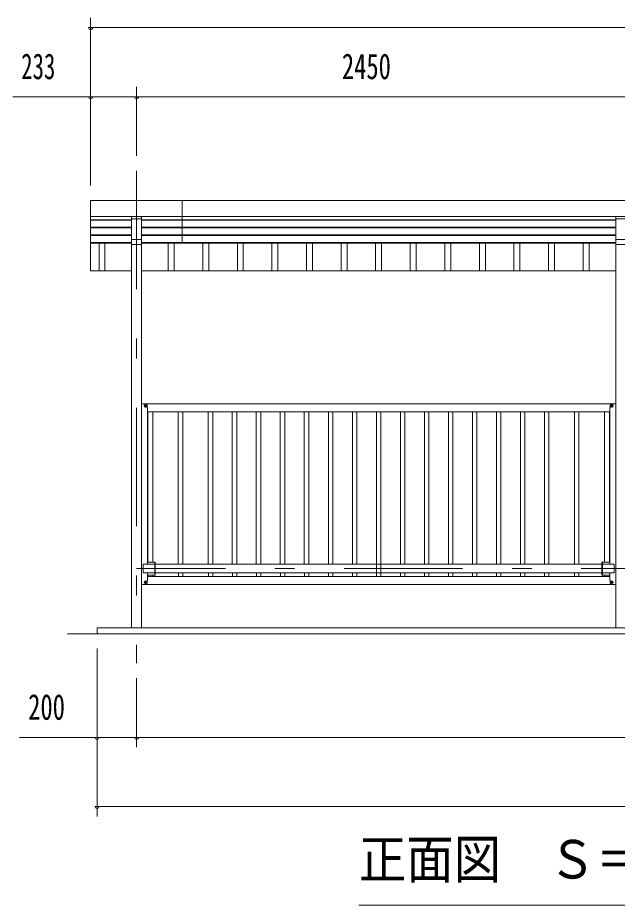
# Model space of a CAD drawing. Units: millimetres, scale not verified. Extents: x -21353 to 21363, y -10500 to 10500.
# Drawn here: x -4986 to -1953, y 645 to 5139 of the extents above; entities that cross this region are included whole.
import ezdxf
from ezdxf.enums import TextEntityAlignment as Align

# ---------------------------------------------------------------- set-up
doc = ezdxf.new("R2010")
doc.units = ezdxf.units.MM
doc.header["$LTSCALE"] = 50
doc.linetypes.add('USER3', pattern=[24, 12, -5, 2, -5])
for name, color, linetype, lineweight in [('0-2_1-0BOLD', 7, 'Continuous', 18), ('0-3_1-2CENTER', 3, 'USER3', 18), ('0-4_1-4THIN', 4, 'Continuous', 18), ('0-5_1-5DIM', 3, 'Continuous', 18)]:
    doc.layers.add(name, color=color, linetype=linetype, lineweight=lineweight)
doc.styles.add('ＭＳ ゴシック', font='')
doc.styles.get('ＭＳ ゴシック').set_extended_font_data('MS Gothic')

msp = doc.modelspace()

# ---------------------------------------------------------------- linework, layer by layer
at = {"layer": '0-2_1-0BOLD'}
for p, q in [((-4155.11, 4213.68), (-4155.11, 3997.16)), ((1097.89, 4132.53), (-4618.11, 4132.53)), ((-4618.11, 4116.23), (-4410.11, 4116.23)), ((-4410.11, 4112.9), (-4618.11, 4112.9)), ((-4410.11, 4132.53), (-4410.11, 2049.68)), ((-4360.11, 4120.85), (-4410.11, 4120.85)), ((-4360.11, 2049.68), (-4360.11, 4132.53)), ((-1960.11, 4116.23), (-4360.11, 4116.23)), ((-4360.11, 4112.9), (-1960.11, 4112.9)), ((-1960.11, 2049.68), (-1960.11, 4132.53)), ((-1960.11, 4120.85), (-1910.11, 4120.85)), ((-4618.11, 4077.65), (-4410.11, 4077.65)), ((-4410.11, 4074.32), (-4618.11, 4074.32)), ((-1960.11, 4077.65), (-4360.11, 4077.65)), ((-4360.11, 4074.32), (-1960.11, 4074.32)), ((-4618.11, 4039.07), (-4410.11, 4039.07)), ((-4410.11, 4035.74), (-4618.11, 4035.74)), ((-4618.11, 4000.49), (-4410.11, 4000.49)), ((-4360.11, 4015.79), (-4410.11, 4015.79)), ((-1960.11, 4039.07), (-4360.11, 4039.07)), ((-4360.11, 4035.74), (-1960.11, 4035.74)), ((-1960.11, 4000.49), (-4360.11, 4000.49)), ((-1910.11, 4015.79), (-1960.11, 4015.79)), ((-4410.11, 3997.16), (-4618.11, 3997.16)), ((-4410.11, 3990.57), (-4360.11, 3990.57)), ((-4360.11, 3997.16), (-1960.11, 3997.16)), ((-1960.11, 3990.57), (-1910.11, 3990.57)), ((-1960.11, 3856.68), (-4360.11, 3856.68)), ((-4336.71, 3183.68), (-4360.11, 3183.68)), ((-4358.11, 3183.67), (-1962.11, 3183.67)), ((-4345.11, 3176.52), (-4345.11, 3170.84)), ((-4340.15, 3179.43), (-4345.07, 3176.59)), ((-4345.07, 3170.77), (-4340.15, 3167.93)), ((-4335.15, 3176.59), (-4340.07, 3179.43)), ((-4340.07, 3167.93), (-4335.15, 3170.77)), ((-4335.11, 3170.84), (-4335.11, 3176.52)), ((-1985.11, 3176.52), (-1985.11, 3170.84)), ((-1980.15, 3179.43), (-1985.07, 3176.59)), ((-1985.07, 3170.77), (-1980.15, 3167.93)), ((-1960.11, 3183.68), (-1983.51, 3183.68)), ((-1975.15, 3176.59), (-1980.07, 3179.43)), ((-1980.07, 3167.93), (-1975.15, 3170.77)), ((-1975.11, 3170.84), (-1975.11, 3176.52)), ((-4330.11, 3143.68), (-1990.11, 3143.68)), ((-4290.12, 2382.68), (-4330.12, 2382.68)), ((-4293.32, 2316.68), (-4293.32, 2382.68)), ((-1990.11, 2382.68), (-2030.1, 2382.68)), ((-2026.91, 2316.68), (-2026.91, 2382.68)), ((-4290.12, 2371.03), (-2030.1, 2371.03)), ((-2026.91, 2371.03), (-1968.06, 2371.03)), ((-1990.11, 2309.68), (-4330.11, 2309.68)), ((-2030.1, 2328.33), (-4290.12, 2328.33)), ((-1960.11, 2269.68), (-4360.11, 2269.68)), ((-4345.11, 2282.52), (-4345.11, 2276.84)), ((-4340.15, 2285.43), (-4345.07, 2282.59)), ((-4345.07, 2276.77), (-4340.15, 2273.93)), ((-4335.15, 2282.59), (-4340.07, 2285.43)), ((-4340.07, 2273.93), (-4335.15, 2276.77)), ((-4335.11, 2276.84), (-4335.11, 2282.52)), ((-1985.11, 2282.52), (-1985.11, 2276.84)), ((-1980.15, 2285.43), (-1985.07, 2282.59)), ((-1985.07, 2276.77), (-1980.15, 2273.93)), ((-1975.15, 2282.59), (-1980.07, 2285.43)), ((-1980.07, 2273.93), (-1975.15, 2276.77)), ((-1975.11, 2276.84), (-1975.11, 2282.52)), ((-4585.11, 2019.68), (-4585.11, 2049.68)), ((1214.89, 2019.68), (-4735.11, 2019.68))]:
    msp.add_line(p, q, dxfattribs=at)
for points in [[(-4410.11, 3856.68), (-4618.11, 3856.68), (-4618.11, 4213.68), (1097.89, 4213.68), (1097.89, 3856.68)], [(-4330.11, 2371.03), (-4330.11, 3164.68), (-4331.71, 3164.68), (-4331.71, 3178.68)], [(-1988.51, 3178.68), (-1988.51, 3164.68), (-1990.11, 3164.68), (-1990.11, 2371.03)], [(-4330.12, 2316.68), (-4290.12, 2316.68), (-4290.12, 2382.68)], [(-2030.1, 2382.68), (-2030.1, 2316.68), (-1990.11, 2316.68)], [(-4293.32, 2328.33), (-4352.17, 2328.33), (-4352.17, 2371.03), (-4293.32, 2371.03)], [(-1968.06, 2371.03), (-1968.06, 2328.33), (-2026.91, 2328.33)], [(-4331.71, 2274.68), (-4331.71, 2288.68), (-4330.11, 2288.68), (-4330.11, 2328.33)], [(-1990.11, 2328.33), (-1990.11, 2288.68), (-1988.51, 2288.68), (-1988.51, 2274.68)], [(-4585.11, 2049.68), (1064.89, 2049.68), (1064.89, 2019.68)]]:
    msp.add_lwpolyline(points, dxfattribs=at)
for centre, radius in [((-4340.11, 3173.68), 6.25), ((-4340.11, 3173.68), 4.9), ((-1980.11, 3173.68), 6.25), ((-1980.11, 3173.68), 4.9), ((-4340.11, 2279.68), 6.25), ((-4340.11, 2279.68), 4.9), ((-1980.11, 2279.68), 6.25), ((-1980.11, 2279.68), 4.9)]:
    msp.add_circle(centre, radius, dxfattribs=at)
for centre, radius, start, end in [((-4340.11, 3173.68), 5.75, 149.59184, 150.40814), ((-4340.11, 3173.68), 5.75, 209.59184, 210.40814), ((-4340.11, 3173.68), 5.75, 89.59184, 90.40814), ((-4340.11, 3173.68), 5.75, 269.59184, 270.40814), ((-4336.71, 3178.68), 5, 0, 90), ((-4340.11, 3173.68), 5.75, 29.59184, 30.40814), ((-4340.11, 3173.68), 5.75, 329.59184, 330.40814), ((-1983.51, 3178.68), 5, 90, 180), ((-1980.11, 3173.68), 5.75, 149.59184, 150.40814), ((-1980.11, 3173.68), 5.75, 209.59184, 210.40814), ((-1980.11, 3173.68), 5.75, 89.59184, 90.40814), ((-1980.11, 3173.68), 5.75, 269.59184, 270.40814), ((-1980.11, 3173.68), 5.75, 29.59184, 30.40814), ((-1980.11, 3173.68), 5.75, 329.59184, 330.40814), ((-4340.11, 2279.68), 5.75, 149.59184, 150.40814), ((-4340.11, 2279.68), 5.75, 209.59184, 210.40814), ((-4340.11, 2279.68), 5.75, 89.59184, 90.40814), ((-4340.11, 2279.68), 5.75, 269.59184, 270.40814), ((-4336.71, 2274.68), 5, 270, 0), ((-4340.11, 2279.68), 5.75, 29.59184, 30.40814), ((-4340.11, 2279.68), 5.75, 329.59184, 330.40814), ((-1983.51, 2274.68), 5, 180, 270), ((-1980.11, 2279.68), 5.75, 149.59184, 150.40814), ((-1980.11, 2279.68), 5.75, 209.59184, 210.40814), ((-1980.11, 2279.68), 5.75, 89.59184, 90.40814), ((-1980.11, 2279.68), 5.75, 269.59184, 270.40814), ((-1980.11, 2279.68), 5.75, 29.59184, 30.40814), ((-1980.11, 2279.68), 5.75, 329.59184, 330.40814)]:
    msp.add_arc(centre, radius, start, end, dxfattribs=at)
at = {"layer": '0-3_1-2CENTER'}
for p, q in [((-4385.11, 4363.68), (-4385.11, 1869.68)), ((-4331.36, 3173.68), (-4348.86, 3173.68)), ((-4340.11, 3164.93), (-4340.11, 3182.43)), ((-1971.36, 3173.68), (-1988.86, 3173.68)), ((-1980.11, 3182.43), (-1980.11, 3164.93)), ((864.89, 2349.68), (-4385.11, 2349.68)), ((-4348.86, 2279.68), (-4331.36, 2279.68)), ((-4340.11, 2288.43), (-4340.11, 2270.93)), ((-1971.36, 2279.68), (-1988.86, 2279.68)), ((-1980.11, 2270.93), (-1980.11, 2288.43))]:
    msp.add_line(p, q, dxfattribs=at)
at = {"layer": '0-4_1-4THIN'}
for p, q in [((-4575.11, 3997.16), (-4575.11, 3856.68)), ((-4545.11, 3856.68), (-4545.11, 3997.16)), ((-4225.11, 3997.16), (-4225.11, 3856.68)), ((-4195.11, 3856.68), (-4195.11, 3997.16)), ((-4050.11, 3997.16), (-4050.11, 3856.68)), ((-4020.11, 3856.68), (-4020.11, 3997.16)), ((-3875.11, 3997.16), (-3875.11, 3856.68)), ((-3845.11, 3856.68), (-3845.11, 3997.16)), ((-3700.11, 3997.16), (-3700.11, 3856.68)), ((-3670.11, 3856.68), (-3670.11, 3997.16)), ((-3525.11, 3997.16), (-3525.11, 3856.68)), ((-3495.11, 3856.68), (-3495.11, 3997.16)), ((-3350.11, 3997.16), (-3350.11, 3856.68)), ((-3320.11, 3856.68), (-3320.11, 3997.16)), ((-3175.11, 3997.16), (-3175.11, 3856.68)), ((-3145.11, 3856.68), (-3145.11, 3997.16)), ((-3000.11, 3997.16), (-3000.11, 3856.68)), ((-2970.11, 3856.68), (-2970.11, 3997.16)), ((-2825.11, 3997.16), (-2825.11, 3856.68)), ((-2795.11, 3856.68), (-2795.11, 3997.16)), ((-2650.11, 3997.16), (-2650.11, 3856.68)), ((-2620.11, 3856.68), (-2620.11, 3997.16)), ((-2475.11, 3997.16), (-2475.11, 3856.68)), ((-2445.11, 3856.68), (-2445.11, 3997.16)), ((-2300.11, 3997.16), (-2300.11, 3856.68)), ((-2270.11, 3856.68), (-2270.11, 3997.16)), ((-2125.11, 3997.16), (-2125.11, 3856.68)), ((-2095.11, 3856.68), (-2095.11, 3997.16)), ((-4327.61, 3143.68), (-4327.61, 2382.68)), ((-4302.61, 2382.68), (-4302.61, 3143.68)), ((-4173.86, 2371.03), (-4173.86, 3143.68)), ((-4150.86, 3143.68), (-4150.86, 2371.03)), ((-4022.11, 3143.68), (-4022.11, 2371.03)), ((-3999.11, 2371.03), (-3999.11, 3143.68)), ((-3900.61, 2371.03), (-3900.61, 3143.68)), ((-3877.61, 3143.68), (-3877.61, 2371.03)), ((-3779.11, 3143.68), (-3779.11, 2371.03)), ((-3756.11, 2371.03), (-3756.11, 3143.68)), ((-3657.61, 2371.03), (-3657.61, 3143.68)), ((-3634.61, 3143.68), (-3634.61, 2371.03)), ((-3536.11, 3143.68), (-3536.11, 2371.03)), ((-3513.11, 2371.03), (-3513.11, 3143.68)), ((-3414.61, 2371.03), (-3414.61, 3143.68)), ((-3391.61, 3143.68), (-3391.61, 2371.03)), ((-3293.11, 3143.68), (-3293.11, 2371.03)), ((-3270.11, 2371.03), (-3270.11, 3143.68)), ((-3171.61, 2309.68), (-3171.61, 3143.68)), ((-3148.61, 3143.68), (-3148.61, 2309.68)), ((-3050.11, 3143.68), (-3050.11, 2371.03)), ((-3027.11, 2371.03), (-3027.11, 3143.68)), ((-2928.61, 2371.03), (-2928.61, 3143.68)), ((-2905.61, 3143.68), (-2905.61, 2371.03)), ((-2807.11, 3143.68), (-2807.11, 2371.03)), ((-2784.11, 2371.03), (-2784.11, 3143.68)), ((-2685.61, 2371.03), (-2685.61, 3143.68)), ((-2662.61, 3143.68), (-2662.61, 2371.03)), ((-2564.11, 3143.68), (-2564.11, 2371.03)), ((-2541.11, 2371.03), (-2541.11, 3143.68)), ((-2442.61, 2371.03), (-2442.61, 3143.68)), ((-2419.61, 3143.68), (-2419.61, 2371.03)), ((-2321.11, 3143.68), (-2321.11, 2371.03)), ((-2298.11, 2371.03), (-2298.11, 3143.68)), ((-2169.36, 2371.03), (-2169.36, 3143.68)), ((-2146.36, 3143.68), (-2146.36, 2371.03)), ((-2017.61, 3143.68), (-2017.61, 2382.68)), ((-1992.61, 2382.68), (-1992.61, 3143.68)), ((-4327.61, 2309.68), (-4327.61, 2316.68)), ((-4302.61, 2316.68), (-4302.61, 2309.68)), ((-4172.86, 2309.68), (-4172.86, 2328.33)), ((-4150.86, 2328.33), (-4150.86, 2309.68)), ((-4021.11, 2328.33), (-4021.11, 2309.68)), ((-3999.11, 2309.68), (-3999.11, 2328.33)), ((-3899.61, 2309.68), (-3899.61, 2328.33)), ((-3877.61, 2328.33), (-3877.61, 2309.68)), ((-3778.11, 2328.33), (-3778.11, 2309.68)), ((-3756.11, 2309.68), (-3756.11, 2328.33)), ((-3656.61, 2309.68), (-3656.61, 2328.33)), ((-3634.61, 2328.33), (-3634.61, 2309.68)), ((-3535.11, 2328.33), (-3535.11, 2309.68)), ((-3513.11, 2309.68), (-3513.11, 2328.33)), ((-3413.61, 2309.68), (-3413.61, 2328.33)), ((-3391.61, 2328.33), (-3391.61, 2309.68)), ((-3292.11, 2328.33), (-3292.11, 2309.68)), ((-3270.11, 2309.68), (-3270.11, 2328.33)), ((-3170.61, 2328.33), (-3170.61, 2309.68)), ((-3149.61, 2309.68), (-3149.61, 2328.33)), ((-3050.11, 2328.33), (-3050.11, 2309.68)), ((-3028.11, 2309.68), (-3028.11, 2328.33)), ((-2928.61, 2309.68), (-2928.61, 2328.33)), ((-2906.61, 2328.33), (-2906.61, 2309.68)), ((-2807.11, 2328.33), (-2807.11, 2309.68)), ((-2785.11, 2309.68), (-2785.11, 2328.33)), ((-2685.61, 2309.68), (-2685.61, 2328.33)), ((-2663.61, 2328.33), (-2663.61, 2309.68)), ((-2564.11, 2328.33), (-2564.11, 2309.68)), ((-2542.11, 2309.68), (-2542.11, 2328.33)), ((-2442.61, 2309.68), (-2442.61, 2328.33)), ((-2420.61, 2328.33), (-2420.61, 2309.68)), ((-2321.11, 2328.33), (-2321.11, 2309.68)), ((-2299.11, 2309.68), (-2299.11, 2328.33)), ((-2169.36, 2309.68), (-2169.36, 2328.33)), ((-2147.36, 2328.33), (-2147.36, 2309.68)), ((-2017.61, 2316.68), (-2017.61, 2309.68)), ((-1992.61, 2309.68), (-1992.61, 2316.68))]:
    msp.add_line(p, q, dxfattribs=at)
at = {"layer": '0-5_1-5DIM'}
for p, q in [((-4618.11, 5138.68), (-4618.11, 4288.68)), ((-4608.11, 5088.68), (-4628.11, 5088.68)), ((1097.89, 5088.68), (-4618.11, 5088.68)), ((-4385.11, 4788.68), (-4385.11, 4438.68)), ((-5010.61, 4738.68), (1490.39, 4738.68)), ((-4608.11, 4738.68), (-4628.11, 4738.68)), ((-4375.11, 4738.68), (-4395.11, 4738.68)), ((-4585.11, 1944.68), (-4585.11, 1094.68)), ((-4385.11, 1794.68), (-4385.11, 1444.68)), ((-4977.61, 1494.68), (1457.39, 1494.68)), ((-4575.11, 1494.68), (-4595.11, 1494.68)), ((-4375.11, 1494.68), (-4395.11, 1494.68)), ((-4575.11, 1144.68), (-4595.11, 1144.68)), ((-4585.11, 1144.68), (1064.89, 1144.68)), ((-260.11, 644.68), (-3260.11, 644.68))]:
    msp.add_line(p, q, dxfattribs=at)
for centre in [(-4618.11, 5088.68), (-4618.11, 4738.68), (-4385.11, 4738.68), (-4585.11, 1494.68), (-4385.11, 1494.68), (-4585.11, 1144.68)]:
    msp.add_arc(centre, 10, 180, 0, dxfattribs=at)

# ---------------------------------------------------------------- texts
at = {"layer": '0-5_1-5DIM', "color": 7, "style": 'ＭＳ ゴシック'}
for s, height, width, p in [('233', 130.2, 0.65, (-4968.79, 4788.68)), ('2450', 130.2, 0.7, (-3346.12, 4788.68)), ('200', 130.2, 0.7, (-4933.62, 1544.68)), ('正面図\u3000Ｓ＝１／５０', 195.4, 0.9, (-3260.11, 721.32))]:
    msp.add_text(s, height=height, dxfattribs=dict(at, width=width)).set_placement(p, align=Align.BOTTOM_LEFT)

doc.saveas('drawing.dxf')
